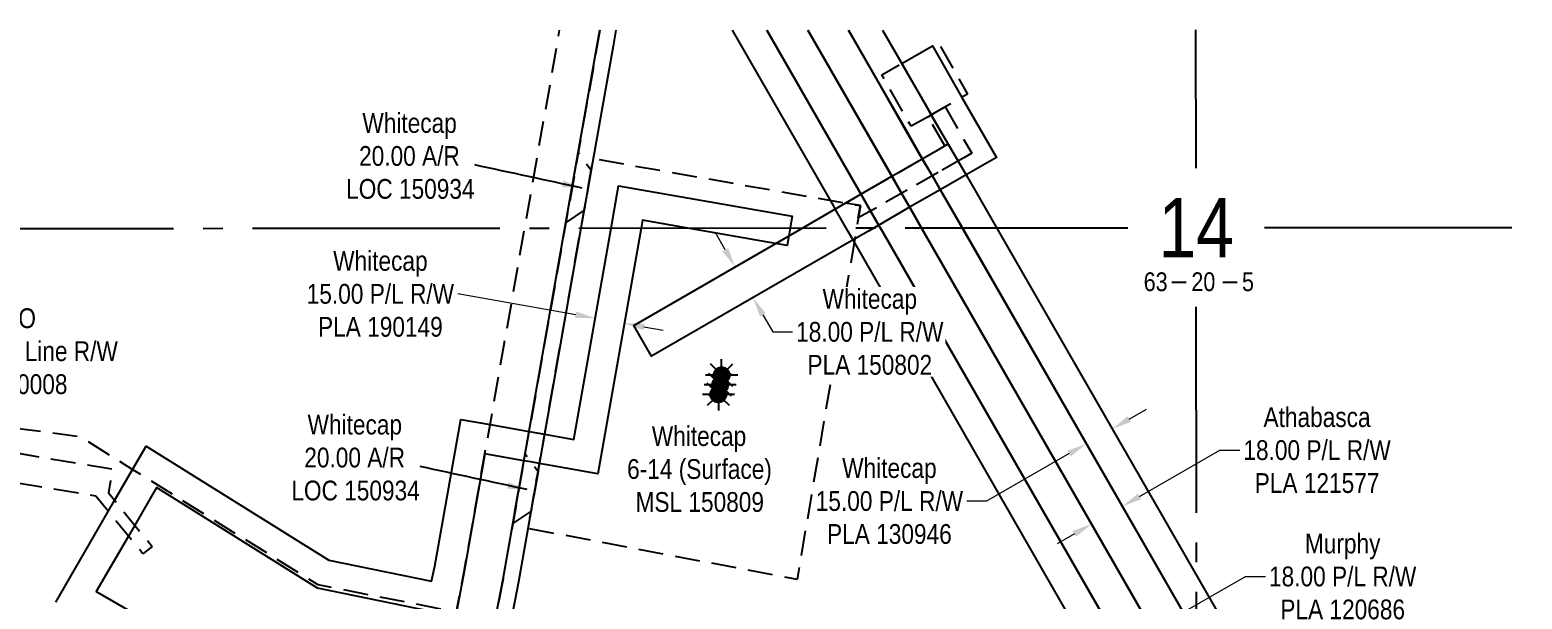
# Model space of a CAD drawing. Extents: x 502021 to 516972, y 6026865 to 6037901.
# Drawn here: x 505096 to 505850, y 6033494 to 6033781 of the extents above; entities that cross this region are included whole.
import ezdxf
from ezdxf.enums import TextEntityAlignment as Align

# ---------------------------------------------------------------- set-up
doc = ezdxf.new("R2010")
doc.units = 0
doc.header["$LTSCALE"] = 5
doc.header["$PDSIZE"] = 0.5
for name, pattern in [('foc-ACCESSROAD', [3.75, 2.5, -1.25]), ('foc-FLOWLINE', [3.75, 2.5, -1.25]), ('foc-QUARTERLINE', [33, 25, -3, 2, -3])]:
    doc.linetypes.add(name, pattern=pattern)
doc.layers.get('Defpoints').update_dxf_attribs({"color": 9})
for name, color, linetype in [('10', 1, 'Continuous'), ('9', 3, 'Continuous'), ('C-AR', 13, 'foc-ACCESSROAD'), ('C-RW', 13, 'Continuous'), ('C-WS', 13, 'foc-ACCESSROAD'), ('C-WS-S', 8, 'Continuous'), ('F-AR', 190, 'foc-ACCESSROAD'), ('F-EZE', 190, 'foc-FLOWLINE'), ('F-RW', 190, 'Continuous'), ('L-SECLBL', 7, 'Continuous'), ('L-SECQ', 8, 'foc-QUARTERLINE')]:
    doc.layers.add(name, color=color, linetype=linetype)
for name, color, linetype, lineweight in [('C-AR-T', 13, 'Continuous', 9), ('C-RW-T', 13, 'Continuous', 9), ('C-WS-T', 13, 'Continuous', 9), ('F-AR-T', 190, 'Continuous', 9), ('F-EZE-T', 190, 'Continuous', 9)]:
    doc.layers.add(name, color=color, linetype=linetype, lineweight=lineweight)
doc.styles.add('80CG', font='ARIALN.TTF', dxfattribs={"height": 10})
doc.styles.add('80L', font='ARIALN.TTF', dxfattribs={"height": 10})
doc.styles.add('SIMPLEX', font='ARIALN.TTF')
doc.dimstyles.new('Compass 5 000', dxfattribs={"dimscale": 5, "dimtxt": 9, "dimasz": 2, "dimexe": 0.2, "dimexo": 0.0625, "dimgap": 0.5, "dimtad": 0, "dimtih": 1, "dimtoh": 1, "dimzin": 0, "dimdsep": 46, "dimtxsty": '80CG', "dimcen": 0.1, "dimse1": 1, "dimse2": 1, "dimclrd": 256, "dimclrt": 256, "dimaunit": 1, "dimadec": 4, "dimazin": 0, "dimtfac": 0.06, "dimtofl": 0, "dimtmove": 0, "dimatfit": 1, "dimfxl": 0.2, "dimtolj": 1, "dimtzin": 0, "dimlwd": -1, "dimarcsym": 0})

# ---------------------------------------------------------------- blocks, each defined once
blk = doc.blocks.new('L-SECLBL')
at = {"layer": '9', "color": 7}
for p, q in [((-5.08, -27.83), (-12.29, -27.83)), ((20.7, -27.83), (13.5, -27.83))]:
    blk.add_line(p, q, dxfattribs=at)
at = {"layer": '10', "color": 2, "style": 'SIMPLEX'}
blk.add_attdef('SEC', text='', height=30, dxfattribs=at).set_placement((0, 0), align=Align.MIDDLE)
at = {"layer": '10', "color": 5, "style": '80L'}
blk.add_attdef('TWP', text='', height=9.5, dxfattribs=at).set_placement((-14.43, -27.37), align=Align.MIDDLE_RIGHT)
blk.add_attdef('RGE', text='', height=9.5, dxfattribs=at).set_placement((3.62, -27.37), align=Align.MIDDLE_CENTER)
blk.add_attdef('MER', text='', height=9.5, dxfattribs=at).set_placement((23.17, -27.37), align=Align.MIDDLE_LEFT)
blk = doc.blocks.new('*D493')
at = {"layer": 'C-RW-T', "transparency": 16777216}
for p, q in [((505651.63, 6033584.56), (505660.3, 6033589.55)), ((505621.26, 6033567.1), (505579.44, 6033543.07)), ((505579.44, 6033543.07), (505569.44, 6033543.07))]:
    blk.add_line(p, q, dxfattribs=at)
for points in [[(505650.8, 6033586.01), (505652.46, 6033583.12), (505642.96, 6033579.58)], [(505620.43, 6033568.55), (505622.09, 6033565.66), (505629.93, 6033572.09)]]:
    blk.add_solid(points, dxfattribs=at)
at = {"layer": 'Defpoints', "color": 0, "transparency": 16777216}
for p in [(505626.39, 6033608.4), (505613.36, 6033600.91), (505629.93, 6033572.09)]:
    blk.add_point(p, dxfattribs=at)
at = {"layer": 'C-RW-T', "transparency": 16777216, "insert": (505530.35, 6033543.07), "char_height": 10, "attachment_point": 5, "style": '80CG'}
blk.add_mtext('\\A1;Whitecap\\P15.00 P/L R/W\\PPLA 130946', dxfattribs=at)
blk = doc.blocks.new('*D494')
at = {"layer": 'C-RW-T', "transparency": 16777216}
for p, q in [((505447.37, 6033670.19), (505442.37, 6033678.85)), ((505466.36, 6033637.28), (505471.35, 6033628.62)), ((505471.35, 6033628.62), (505481.35, 6033628.62))]:
    blk.add_line(p, q, dxfattribs=at)
for points in [[(505448.81, 6033671.02), (505445.92, 6033669.35), (505452.37, 6033661.52)], [(505467.8, 6033638.11), (505464.91, 6033636.45), (505461.36, 6033645.94)]]:
    blk.add_solid(points, dxfattribs=at)
at = {"layer": 'Defpoints', "color": 0, "transparency": 16777216}
for p in [(505448.07, 6033659.05), (505457.06, 6033643.46), (505461.36, 6033645.94)]:
    blk.add_point(p, dxfattribs=at)
at = {"layer": 'C-RW-T', "transparency": 16777216, "insert": (505520.44, 6033628.62), "char_height": 10, "attachment_point": 5, "style": '80CG', "bg_fill": 3, "box_fill_scale": 1.1, "bg_fill_color": 256, "bg_fill_true_color": 13158600, "bg_fill_transparency": 0}
blk.add_mtext('\\A1;Whitecap\\P18.00 P/L R/W\\PPLA 150802', dxfattribs=at)
blk = doc.blocks.new('*D495')
at = {"layer": 'C-RW-T', "transparency": 16777216}
for p, q in [((505371.75, 6033637.31), (505312.11, 6033647.83)), ((505406.21, 6033631.23), (505416.06, 6033629.49))]:
    blk.add_line(p, q, dxfattribs=at)
for points in [[(505372.04, 6033638.95), (505371.46, 6033635.67), (505381.59, 6033635.57)], [(505406.5, 6033632.87), (505405.92, 6033629.58), (505396.37, 6033632.96)]]:
    blk.add_solid(points, dxfattribs=at)
at = {"layer": 'Defpoints', "color": 0, "transparency": 16777216}
for p in [(505381.59, 6033635.57), (505378.26, 6033616.68), (505393.03, 6033614.08)]:
    blk.add_point(p, dxfattribs=at)
at = {"layer": 'C-RW-T', "transparency": 16777216, "insert": (505273.03, 6033647.83), "char_height": 10, "attachment_point": 5, "style": '80CG'}
blk.add_mtext('\\A1;Whitecap\\P15.00 P/L R/W\\PPLA 190149', dxfattribs=at)
blk = doc.blocks.new('*D542')
at = {"layer": 'Defpoints', "color": 0, "transparency": 16777216}
for p in [(505663.29, 6033477.88), (505675.14, 6033457.23), (505659.55, 6033448.28)]:
    blk.add_point(p, dxfattribs=at)
at = {"layer": 'F-AR-T', "transparency": 16777216}
for p, q in [((505671.96, 6033482.86), (505710.4, 6033504.93)), ((505710.4, 6033504.93), (505720.4, 6033504.93)), ((505639.02, 6033463.95), (505630.34, 6033458.98))]:
    blk.add_line(p, q, dxfattribs=at)
for points in [[(505671.13, 6033484.31), (505672.79, 6033481.42), (505663.29, 6033477.88)], [(505638.19, 6033465.4), (505639.85, 6033462.51), (505647.69, 6033468.93)]]:
    blk.add_solid(points, dxfattribs=at)
at = {"layer": 'F-AR-T', "transparency": 16777216, "insert": (505759.49, 6033504.93), "char_height": 10, "attachment_point": 5, "style": '80CG'}
blk.add_mtext('\\A1;Murphy\\P18.00 P/L R/W\\PPLA 120686', dxfattribs=at)
blk = doc.blocks.new('*D543')
at = {"layer": 'Defpoints', "color": 0, "transparency": 16777216}
for p in [(505648.11, 6033540.45), (505648.3, 6033540.11), (505632.71, 6033531.15)]:
    blk.add_point(p, dxfattribs=at)
at = {"layer": 'F-AR-T', "transparency": 16777216}
for p, q in [((505656.78, 6033545.44), (505697.46, 6033568.82)), ((505697.46, 6033568.82), (505707.46, 6033568.82)), ((505623.85, 6033526.51), (505615.18, 6033521.52))]:
    blk.add_line(p, q, dxfattribs=at)
for points in [[(505655.95, 6033546.88), (505657.61, 6033543.99), (505648.11, 6033540.45)], [(505623.01, 6033527.95), (505624.68, 6033525.06), (505632.51, 6033531.49)]]:
    blk.add_solid(points, dxfattribs=at)
at = {"layer": 'F-AR-T', "transparency": 16777216, "insert": (505746.54, 6033568.82), "char_height": 10, "attachment_point": 5, "style": '80CG'}
blk.add_mtext('\\A1;Athabasca\\P18.00 P/L R/W\\PPLA 121577', dxfattribs=at)
blk = doc.blocks.new('*D579')
at = {"layer": 'Defpoints', "color": 0, "transparency": 16777216}
for p in [(504997.89, 6033582.44), (505007.61, 6033580.84), (504995.45, 6033567.65)]:
    blk.add_point(p, dxfattribs=at)
at = {"layer": 'F-EZE-T', "transparency": 16777216}
for p, q in [((505009.24, 6033590.71), (505013.87, 6033618.82)), ((505013.87, 6033618.82), (505023.87, 6033618.82)), ((505003.54, 6033556.18), (505001.92, 6033546.31))]:
    blk.add_line(p, q, dxfattribs=at)
for points in [[(505007.59, 6033590.98), (505010.88, 6033590.44), (505007.61, 6033580.84)], [(505001.9, 6033556.45), (505005.19, 6033555.91), (505005.17, 6033566.05)]]:
    blk.add_solid(points, dxfattribs=at)
at = {"layer": 'F-EZE-T', "transparency": 16777216, "insert": (505083.01, 6033618.82), "char_height": 10, "attachment_point": 5, "style": '80CG'}
blk.add_mtext('\\A1;ATCO\\P15.00 Power Line R/W\\PEZE 160008', dxfattribs=at)
blk = doc.blocks.new('GAS')
h = blk.add_hatch(color=255)
h.dxf.hatch_style = 1
edge = h.paths.add_edge_path()
edge.add_arc((0, 0), 0.9, 0, 360)
for p, q in [((0, 0.81), (0, 1.62)), ((-0.81, 0), (-1.62, 0)), ((-0.57, 0.57), (-1.14, 1.14)), ((0.57, 0.57), (1.14, 1.14)), ((1.62, 0), (0.81, 0)), ((-0.57, -0.57), (-1.14, -1.14)), ((0, -0.81), (0, -1.62)), ((1.14, -1.14), (0.57, -0.57))]:
    blk.add_line(p, q)
blk.add_circle((0, 0), 0.8)

msp = doc.modelspace()

# ---------------------------------------------------------------- linework, layer by layer
at = {"layer": 'C-AR'}
msp.add_lwpolyline([(505523.749, 6033691.447), (505514.618, 6033686.258), (505515.671, 6033692.479), (505508.12, 6033693.802), (505518.843, 6033699.937), (505534.425, 6033708.955), (505549.763, 6033717.774), (505558.354, 6033722.671), (505549.923, 6033737.458), (505554.403, 6033740.016), (505558.572, 6033742.396), (505571.98, 6033718.96), (505567.947, 6033716.659), (505554.914, 6033709.222), (505539.388, 6033700.364), (505523.749, 6033691.447)], close=True, dxfattribs=at)
at = {"layer": 'C-AR', "flags": 128}
for points in [[(505379.581, 6033710.344), (505376.041, 6033690.272), (505366.799, 6033683.937), (505373.072, 6033719.503), (505379.581, 6033710.344)], [(505352.715, 6033558.033), (505349.176, 6033537.968), (505339.977, 6033531.882), (505346.171, 6033566.996), (505352.715, 6033558.033)]]:
    msp.add_lwpolyline(points, close=True, dxfattribs=at)
at = {"layer": 'C-RW'}
for points in [[(505863.309, 6032995.222), (505847.356, 6032998.169), (505837.459, 6032999.997), (505823.213, 6033002.63), (505845.259, 6033121.966), (505708.183, 6033321.342), (505708.183, 6033321.342), (505755.373, 6033353.832), (505683.538, 6033478.814), (505568.824, 6033678.393), (505556.755, 6033699.394), (505552.769, 6033706.33), (505547.61, 6033714.92), (505539.194, 6033729.698), (505524.292, 6033755.797), (505509.689, 6033781.246)], [(505526.93, 6033781.259), (505537.283, 6033763.174), (505552.215, 6033737.103), (505565.801, 6033713.769), (505569.789, 6033706.834), (505586.136, 6033678.407), (505683.499, 6033509.102), (505775.359, 6033349.379), (505762.866, 6033340.797), (505747.866, 6033330.541), (505729.004, 6033317.507), (505861.146, 6033125.35), (505840.681, 6033014.656), (505850.086, 6033012.919), (505866.135, 6033009.955)], [(505108.943, 6033491.92), (505135.488, 6033537.862), (505138.697, 6033543.417), (505147.78, 6033559.139), (505154.545, 6033570.846), (505246.956, 6033513.215), (505298.897, 6033502.561), (505300.546, 6033510.168), (505313.688, 6033584.381), (505328.465, 6033581.774), (505348.165, 6033578.298), (505356.045, 6033576.908), (505370.784, 6033574.307), (505389.635, 6033681.142), (505393.415, 6033702.572), (505481.203, 6033687.083), (505481.203, 6033687.083), (505480.168, 6033681.211), (505479.45, 6033677.145), (505478.598, 6033672.319), (505472.843, 6033673.334), (505428.386, 6033681.171), (505405.582, 6033685.201), (505404.869, 6033681.153), (505382.951, 6033556.937), (505353.44, 6033562.144), (505349.163, 6033562.898), (505345.561, 6033563.534), (505325.856, 6033567.008), (505315.352, 6033507.435), (505311.432, 6033487.108)], [(505310.983, 6033484.778), (505241.306, 6033499.069), (505159.775, 6033549.915), (505148.832, 6033530.976), (505145.623, 6033525.42), (505129.417, 6033497.372), (505161.634, 6033478.655)]]:
    msp.add_lwpolyline(points, dxfattribs=at)
msp.add_lwpolyline([(505509.993, 6033674.014), (505410.107, 6033616.374), (505401.085, 6033631.949), (505483.653, 6033679.576), (505505.123, 6033692.091), (505515.976, 6033698.363), (505531.567, 6033707.338), (505546.908, 6033716.139), (505555.5, 6033721.031), (505560.092, 6033723.661), (505551.57, 6033738.389), (505536.628, 6033764.425), (505552.164, 6033773.271), (505567.044, 6033747.22), (505584.403, 6033716.828), (505569.106, 6033708.021), (505556.09, 6033700.542), (505540.581, 6033691.636), (505524.98, 6033682.68), (505519.826, 6033679.605), (505509.993, 6033674.014)], close=True, dxfattribs=at)
at = {"layer": 'C-WS', "flags": 128}
for points in [[(505549.923, 6033737.458), (505541.375, 6033732.597), (505526.464, 6033758.667), (505539.479, 6033766.05), (505555.018, 6033774.911), (505569.898, 6033748.86), (505558.572, 6033742.396), (505554.412, 6033740.021), (505549.923, 6033737.458)], [(505512.861, 6033675.877), (505483.686, 6033503.459), (505347.644, 6033529.283), (505349.176, 6033537.968), (505352.715, 6033558.033), (505374.428, 6033681.13), (505376.041, 6033690.272), (505379.581, 6033710.344), (505380.63, 6033716.291), (505507.956, 6033693.84), (505515.671, 6033692.479), (505513.769, 6033681.237), (505512.861, 6033675.877)]]:
    msp.add_lwpolyline(points, close=True, dxfattribs=at)
msp.add_lwpolyline([(504788.578, 6033547.564), (504858.361, 6033590.961), (504883.442, 6033606.559), (504888.503, 6033605.904), (505120.981, 6033575.819), (505147.78, 6033559.139), (505241.331, 6033500.914), (505311.432, 6033487.108), (505310.983, 6033484.778), (505300.026, 6033427.955), (505285.937, 6033382.248), (505276.568, 6033329.883), (505234.922, 6033337.361), (505136.391, 6033270.994), (505117.033, 6033259.54), (505104.123, 6033251.902), (504889.041, 6033121.488), (504863.067, 6033105.738), (504858.902, 6033103.214), (504850.674, 6033098.224), (504791.036, 6033062.844), (504789.138, 6033061.719)], dxfattribs=at)
at = {"layer": 'F-AR', "flags": 128}
msp.add_lwpolyline([(505383.98, 6033781.154), (505382.784, 6033774.568), (505366.303, 6033681.124), (505335.024, 6033503.803), (505319.462, 6033423.101), (505305.414, 6033377.523), (505294.263, 6033314.098), (505287.052, 6033274.454), (505282.264, 6033248.133), (505276.131, 6033257.25), (505266.973, 6033270.863), (505266.211, 6033271.994), (505285.937, 6033382.248), (505300.026, 6033427.955), (505315.352, 6033507.435), (505345.987, 6033681.109), (505363.092, 6033778.092), (505363.645, 6033781.139)], dxfattribs=at)
at = {"layer": 'F-EZE', "flags": 128}
msp.add_lwpolyline([(504788.586, 6033540.45), (504858.37, 6033582.436), (504888.509, 6033600.476), (505137.605, 6033559.408), (505135.594, 6033547.226), (505157.589, 6033520.225), (505152.94, 6033516.437), (505129.182, 6033545.603), (504891.389, 6033584.805), (504888.529, 6033583.084), (504858.39, 6033564.951), (504788.606, 6033522.965)], dxfattribs=at)
at = {"layer": 'F-RW'}
for points in [[(505392.118, 6033781.16), (505390.66, 6033773.159), (505374.428, 6033681.13), (505342.893, 6033502.351), (505327.237, 6033421.159), (505313.204, 6033375.633), (505298.569, 6033292.78), (505287.052, 6033274.454), (505276.131, 6033257.25), (505245.705, 6033208.667), (505241.254, 6033201.584), (505237.962, 6033196.359), (505235.075, 6033191.74), (505225.91, 6033205.355), (505232.098, 6033215.2), (505266.973, 6033270.863), (505294.263, 6033314.098), (505305.414, 6033377.523), (505319.462, 6033423.101), (505335.024, 6033503.803), (505366.303, 6033681.124), (505382.784, 6033774.568), (505383.98, 6033781.154)], [(505468.396, 6033781.216), (505516.09, 6033698.138), (505521.023, 6033689.557), (505525.071, 6033682.505), (505526.866, 6033679.372), (505683.05, 6033407.338), (505725.551, 6033333.311), (505713.15, 6033324.778), (505713.15, 6033324.778), (505683.088, 6033377.137), (505512.146, 6033674.901), (505510.707, 6033677.39), (505509.574, 6033679.358), (505503.153, 6033690.584), (505502.015, 6033692.528), (505451.105, 6033781.203)], [(505489.16, 6033781.231), (505531.683, 6033707.152), (505536.661, 6033698.48), (505540.644, 6033691.541), (505547.618, 6033679.389), (505683.003, 6033443.536), (505742.297, 6033340.24), (505747.929, 6033330.521), (505733.096, 6033320.309), (505727.422, 6033330.051), (505683.05, 6033407.338), (505526.866, 6033679.373), (505525.071, 6033682.505), (505521.023, 6033689.557), (505516.09, 6033698.138), (505468.396, 6033781.216)], [(505509.701, 6033781.246), (505523.739, 6033756.808), (505538.662, 6033730.784), (505547.142, 6033715.99), (505552.186, 6033707.343), (505556.187, 6033700.374), (505568.242, 6033679.405), (505682.956, 6033479.825), (505757.284, 6033350.508), (505762.868, 6033340.792), (505747.929, 6033330.521), (505742.297, 6033340.24), (505683.003, 6033443.536), (505547.617, 6033679.389), (505540.664, 6033691.495), (505536.658, 6033698.485), (505531.687, 6033707.131), (505489.156, 6033781.231)]]:
    msp.add_lwpolyline(points, dxfattribs=at)
at = {"layer": 'L-SECQ', "flags": 128}
for points in [[(505685.388, 6033711.359), (505685.298, 6033781.375)], [(504878.367, 6033680.784), (505650.801, 6033681.35)], [(505720.046, 6033681.4), (506492.489, 6033681.966)], [(505686.464, 6032877.195), (505685.478, 6033641.396)]]:
    msp.add_lwpolyline(points, dxfattribs=at)

# ---------------------------------------------------------------- block references
at = {"layer": 'L-SECLBL'}
msp.add_blockref('L-SECLBL', (505685.427, 6033681.375), dxfattribs=at).add_auto_attribs({'SEC': '14', 'TWP': '63', 'RGE': '20', 'MER': '5'})

# ---------------------------------------------------------------- texts
at = {"layer": 'C-AR-T', "char_height": 9.99473, "attachment_point": 1, "style": '80L'}
for insert in [(505237.421, 6033739.275), (505209.727, 6033586.775)]:
    msp.add_mtext_dynamic_manual_height_columns('\\pi26.506;Whitecap\\P\\pi24.836;20.00 A/R\\P\\pi18.284;LOC 150934', width=100.11591, gutter_width=50, heights=[0], dxfattribs=dict(at, insert=insert))

# ---------------------------------------------------------------- dimensions: what is measured, and where the dimension line sits
at = {"layer": 'C-RW-T'}
for base, p1, p2, angle, text, picture, middle in [((505381.594, 6033635.57), (505393.033, 6033614.078), (505378.262, 6033616.685), 169.992978, 'Whitecap\\P15.00 P/L R/W\\PPLA 190149', '*D495', (505273.028, 6033647.83)), ((505629.926, 6033572.087), (505626.394, 6033608.402), (505613.359, 6033600.911), 209.889194, 'Whitecap\\P15.00 P/L R/W\\PPLA 130946', '*D493', (505530.353, 6033543.068))]:
    dim = msp.add_linear_dim(base=base, p1=p1, p2=p2, angle=angle, text=text, dimstyle='Compass 5 000', dxfattribs=at)
    dim.commit()
    dim.dimension.update_dxf_attribs({"geometry": picture, "text_midpoint": middle, "dimtype": 161})
at = {"layer": 'F-AR-T'}
for base, p1, p2, angle, text, picture, middle in [((505648.109, 6033540.453), (505632.71, 6033531.151), (505648.304, 6033540.114), 29.889394, 'Athabasca\\P18.00 P/L R/W\\PPLA 121577', '*D543', (505746.543, 6033568.818)), ((505663.286, 6033477.885), (505659.546, 6033448.276), (505675.143, 6033457.229), 29.856917, 'Murphy\\P18.00 P/L R/W\\PPLA 120686', '*D542', (505759.488, 6033504.931))]:
    dim = msp.add_linear_dim(base=base, p1=p1, p2=p2, angle=angle, text=text, dimstyle='Compass 5 000', dxfattribs=at)
    dim.commit()
    dim.dimension.update_dxf_attribs({"geometry": picture, "text_midpoint": middle, "dimtype": 161})
at = {"layer": 'F-EZE-T'}
dim = msp.add_linear_dim(base=(505007.609, 6033580.84), p1=(504995.45, 6033567.65), p2=(504997.889, 6033582.443), angle=80.637858, text='ATCO\\P15.00 Power Line R/W\\PEZE 160008', dimstyle='Compass 5 000', dxfattribs=at)
dim.commit()
dim.dimension.update_dxf_attribs({"geometry": '*D579', "text_midpoint": (505083.012, 6033618.822), "dimtype": 161})

# ---------------------------------------------------------------- leaders
at = {"layer": 'C-AR-T', "path_type": 1}
for points in [[(505374.961, 6033701.388), (505320.754, 6033713.063)], [(505347.266, 6033548.888), (505293.059, 6033560.563)]]:
    msp.add_leader(points, dimstyle='Compass 5 000', dxfattribs=at)

# ---------------------------------------------------------------- next in the draw order: dimensions: what is measured, and where the dimension line sits
at = {"layer": 'C-RW-T'}
dim = msp.add_aligned_dim(p1=(505448.072, 6033659.046), p2=(505457.064, 6033643.463), distance=4.958, text='Whitecap\\P18.00 P/L R/W\\PPLA 150802', dimstyle='Compass 5 000', override={"dimtfill": 1}, dxfattribs=at)
dim.commit()
dim.dimension.update_dxf_attribs({"geometry": '*D494', "text_midpoint": (505520.441, 6033628.619)})

# ---------------------------------------------------------------- next in the draw order: block references
at = {"layer": 'C-WS-S', "color": 6, "xscale": 4.997366149999888, "yscale": 4.997366149999888, "zscale": 4.997366149999888}
for p in [(505445.551, 6033606.738), (505443.877, 6033597.055), (505444.779, 6033601.841)]:
    msp.add_blockref('GAS', p, dxfattribs=at)

# ---------------------------------------------------------------- next in the draw order: texts
at = {"layer": 'C-WS-T', "insert": (505385.262, 6033580.972), "char_height": 9.99473, "attachment_point": 1, "style": '80L'}
msp.add_mtext_dynamic_manual_height_columns('\\pi24.984;Whitecap\\P\\pi12.498;6-14 (Surface)\\P\\pi16.756;MSL 150809', width=97.07235, gutter_width=50, heights=[0], dxfattribs=at)

doc.saveas('drawing.dxf')
